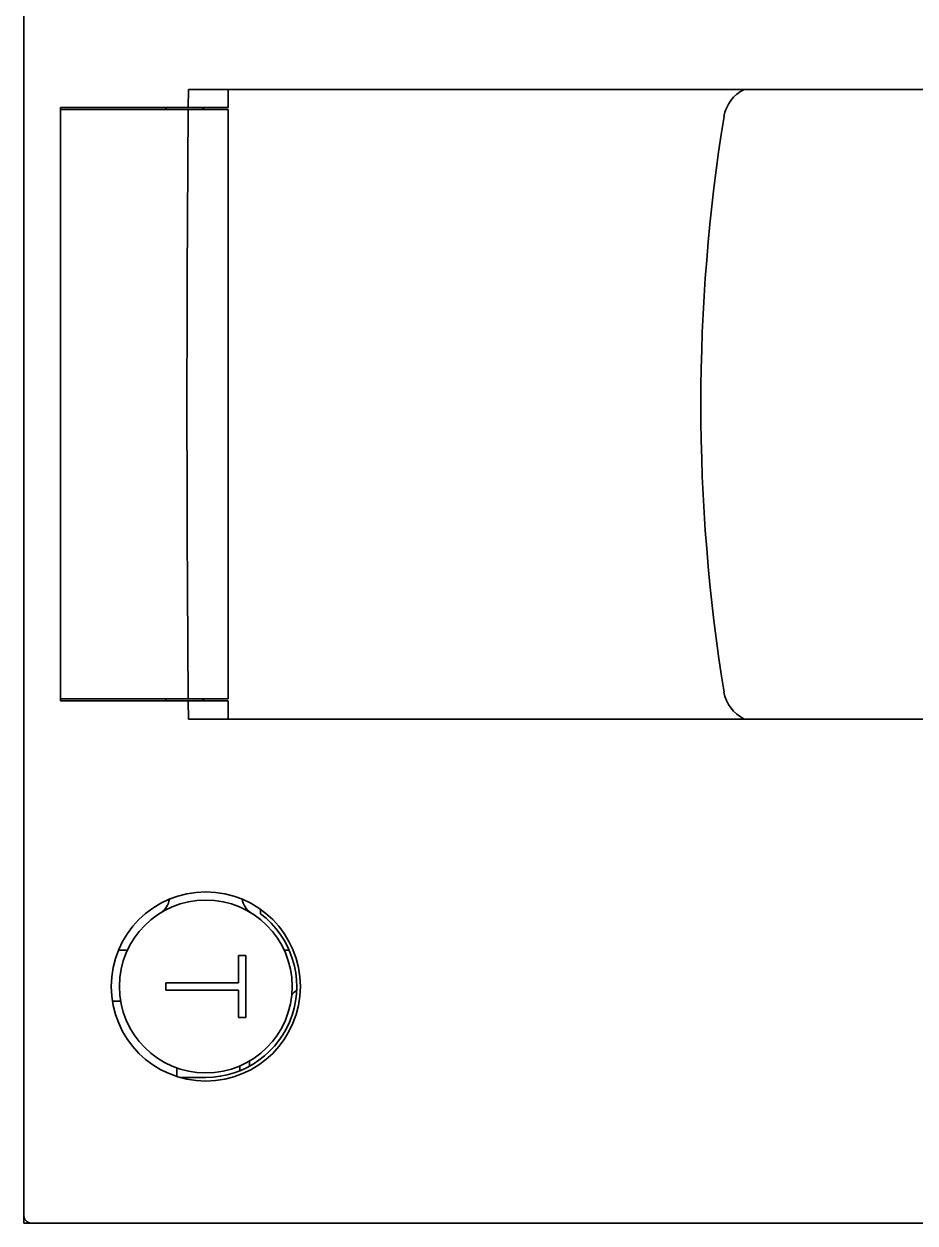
# Model space of a CAD drawing. Header units: millimetres. Extents: x 0 to 840, y -1485 to 297.
# Drawn here: x 71.698 to 74.148, y -1039.14 to -1035.845 of the extents above; entities that cross this region are included whole.
import ezdxf

# ---------------------------------------------------------------- set-up
doc = ezdxf.new("R2010")
doc.units = ezdxf.units.MM

# ---------------------------------------------------------------- blocks, each defined once
blk = doc.blocks.new('XT2_3P ABB')
at = {"color": 7, "lineweight": 35}
for p, q in [((2.25, 4), (2.25, 8.1)), ((2.25, 4), (2.25, 8.1)), ((2.25, 4.02), (2.25, 8.08)), ((-0.865, 4.4521), (-0.865, 7.6649)), ((0.865, 4.4521), (0.865, 7.6649)), ((-2.1603, 4), (2.1603, 4))]:
    blk.add_line(p, q, dxfattribs=at)
at = {"color": 7, "lineweight": 35, "ltscale": 0.003427}
blk.add_line((1.5, 4.7154), (1.5, 4.7291), dxfattribs=at)
at = {"color": 7, "lineweight": 35, "ltscale": 0.003092}
blk.add_line((1.3876, 4.65), (1.4, 4.65), dxfattribs=at)
blk.add_line((1.3876, 4.65), (1.4, 4.65), dxfattribs=at)
at = {"color": 7, "lineweight": 35, "ltscale": 0.003591}
blk.add_line((1.8193, 4.62), (1.805, 4.62), dxfattribs=at)
at = {"color": 7, "lineweight": 35, "ltscale": 0.005}
for p, q in [((1.515, 4.59), (1.515, 4.61)), ((1.685, 4.61), (1.685, 4.59)), ((1.59, 4.39), (1.61, 4.39))]:
    blk.add_line(p, q, dxfattribs=at)
at = {"color": 7, "lineweight": 35, "ltscale": 0.0425}
blk.add_line((1.685, 4.61), (1.515, 4.61), dxfattribs=at)
at = {"color": 7, "lineweight": 35, "ltscale": 0.01875}
for p, q in [((1.515, 4.59), (1.59, 4.59)), ((1.61, 4.59), (1.685, 4.59))]:
    blk.add_line(p, q, dxfattribs=at)
at = {"color": 7, "lineweight": 35, "ltscale": 0.05}
for p, q in [((1.59, 4.39), (1.59, 4.59)), ((1.61, 4.59), (1.61, 4.39))]:
    blk.add_line(p, q, dxfattribs=at)
at = {"color": 7, "lineweight": 35, "ltscale": 0.003382}
blk.add_line((1.832, 4.5932), (1.8184, 4.5932), dxfattribs=at)
at = {"color": 7, "lineweight": 35, "ltscale": 0.0125}
for p, q in [((-0.865, 4.5611), (-0.815, 4.5611)), ((0.815, 4.5611), (0.865, 4.5611)), ((-0.865, 4.4521), (-0.815, 4.4517)), ((0.815, 4.4517), (0.865, 4.4521))]:
    blk.add_line(p, q, dxfattribs=at)
at = {"color": 7, "lineweight": 35, "ltscale": 0.027351}
for p, q in [((-0.815, 4.5611), (-0.815, 4.4517)), ((0.815, 4.5611), (0.815, 4.4517))]:
    blk.add_line(p, q, dxfattribs=at)
at = {"color": 7, "lineweight": 35, "ltscale": 0.405}
for p, q in [((0.81, 4.5611), (-0.81, 4.5611)), ((0.81, 4.1), (-0.81, 4.1))]:
    blk.add_line(p, q, dxfattribs=at)
at = {"color": 7, "lineweight": 35, "ltscale": 0.027362}
for p, q in [((-0.81, 4.5611), (-0.81, 4.4517)), ((0.81, 4.5611), (0.81, 4.4517))]:
    blk.add_line(p, q, dxfattribs=at)
at = {"color": 7, "lineweight": 35, "ltscale": 0.00125}
for p, q in [((-0.815, 4.4946), (-0.81, 4.4946)), ((-0.81, 4.4921), (-0.815, 4.4921)), ((0.81, 4.4946), (0.815, 4.4946)), ((0.81, 4.4921), (0.815, 4.4921)), ((-0.81, 4.39), (-0.815, 4.39)), ((0.81, 4.39), (0.815, 4.39)), ((-0.81, 4.1), (-0.815, 4.1)), ((0.81, 4.1), (0.815, 4.1))]:
    blk.add_line(p, q, dxfattribs=at)
at = {"color": 7, "lineweight": 35, "ltscale": 0.017853}
blk.add_line((1.85, 4.5), (1.85, 4.4286), dxfattribs=at)
blk.add_line((1.85, 4.5), (1.85, 4.4286), dxfattribs=at)
at = {"color": 7, "lineweight": 35, "ltscale": 0.087926}
for p, q in [((-0.815, 4.1), (-0.815, 4.4517)), ((0.815, 4.1), (0.815, 4.4517))]:
    blk.add_line(p, q, dxfattribs=at)
at = {"color": 7, "lineweight": 35, "ltscale": 0.087915}
for p, q in [((-0.81, 4.1), (-0.81, 4.4517)), ((0.81, 4.1), (0.81, 4.4517))]:
    blk.add_line(p, q, dxfattribs=at)
at = {"color": 7, "lineweight": 35, "ltscale": 0.005941}
blk.add_line((1.8474, 4.42), (1.8236, 4.42), dxfattribs=at)
at = {"color": 7, "lineweight": 35, "ltscale": 0.006145}
blk.add_line((1.5, 4.26), (1.5, 4.2846), dxfattribs=at)
at = {"color": 7, "lineweight": 35, "ltscale": 0.005699}
blk.add_line((1.64, 4.2431), (1.64, 4.2659), dxfattribs=at)
at = {"color": 7, "lineweight": 35, "ltscale": 0.4075}
blk.add_line((0.815, 4.1), (-0.815, 4.1), dxfattribs=at)
at = {"color": 7, "lineweight": 35, "ltscale": 0.017437}
blk.add_line((2.1603, 4), (2.23, 4), dxfattribs=at)
at = {"color": 7, "lineweight": 35, "ltscale": 0.004978}
blk.add_line((2.25, 4), (2.2301, 4), dxfattribs=at)
blk.add_line((2.25, 4), (2.2301, 4), dxfattribs=at)
at = {"color": 7, "lineweight": 35}
for radius in [0.26, 0.2375]:
    blk.add_circle((1.6, 4.5), radius, dxfattribs=at)
for centre, radius, start, end in [((-0.7746, 6.0236), 0.1002, 205.5604, 260.6813), ((0.7746, 6.0236), 0.1002, 279.3187, 334.4386), ((0, 10.8039), 4.9427, 260.7934, 279.2066), ((1.6, 4.5), 0.25, 0, 143.1301), ((1.6, 4.5), 0.25, 0, 143.1301), ((1.7692, 4.898), 0.218, 222.7927, 227.8189), ((1.3547, 4.65), 0.05, 276.1876, 328.551), ((0, 100.0953), 95.6471, 269.514777, 270.485223), ((1.3547, 4.35), 0.05, 31.449, 83.8125), ((2.23, 4.02), 0.02, 270, 0)]:
    blk.add_arc(centre, radius, start, end, dxfattribs=at)

msp = doc.modelspace()

# ---------------------------------------------------------------- block references
at = {"rotation": 270}
msp.add_blockref('XT2_3P ABB', (67.6981, -1036.8901), dxfattribs=at)

doc.saveas('drawing.dxf')
